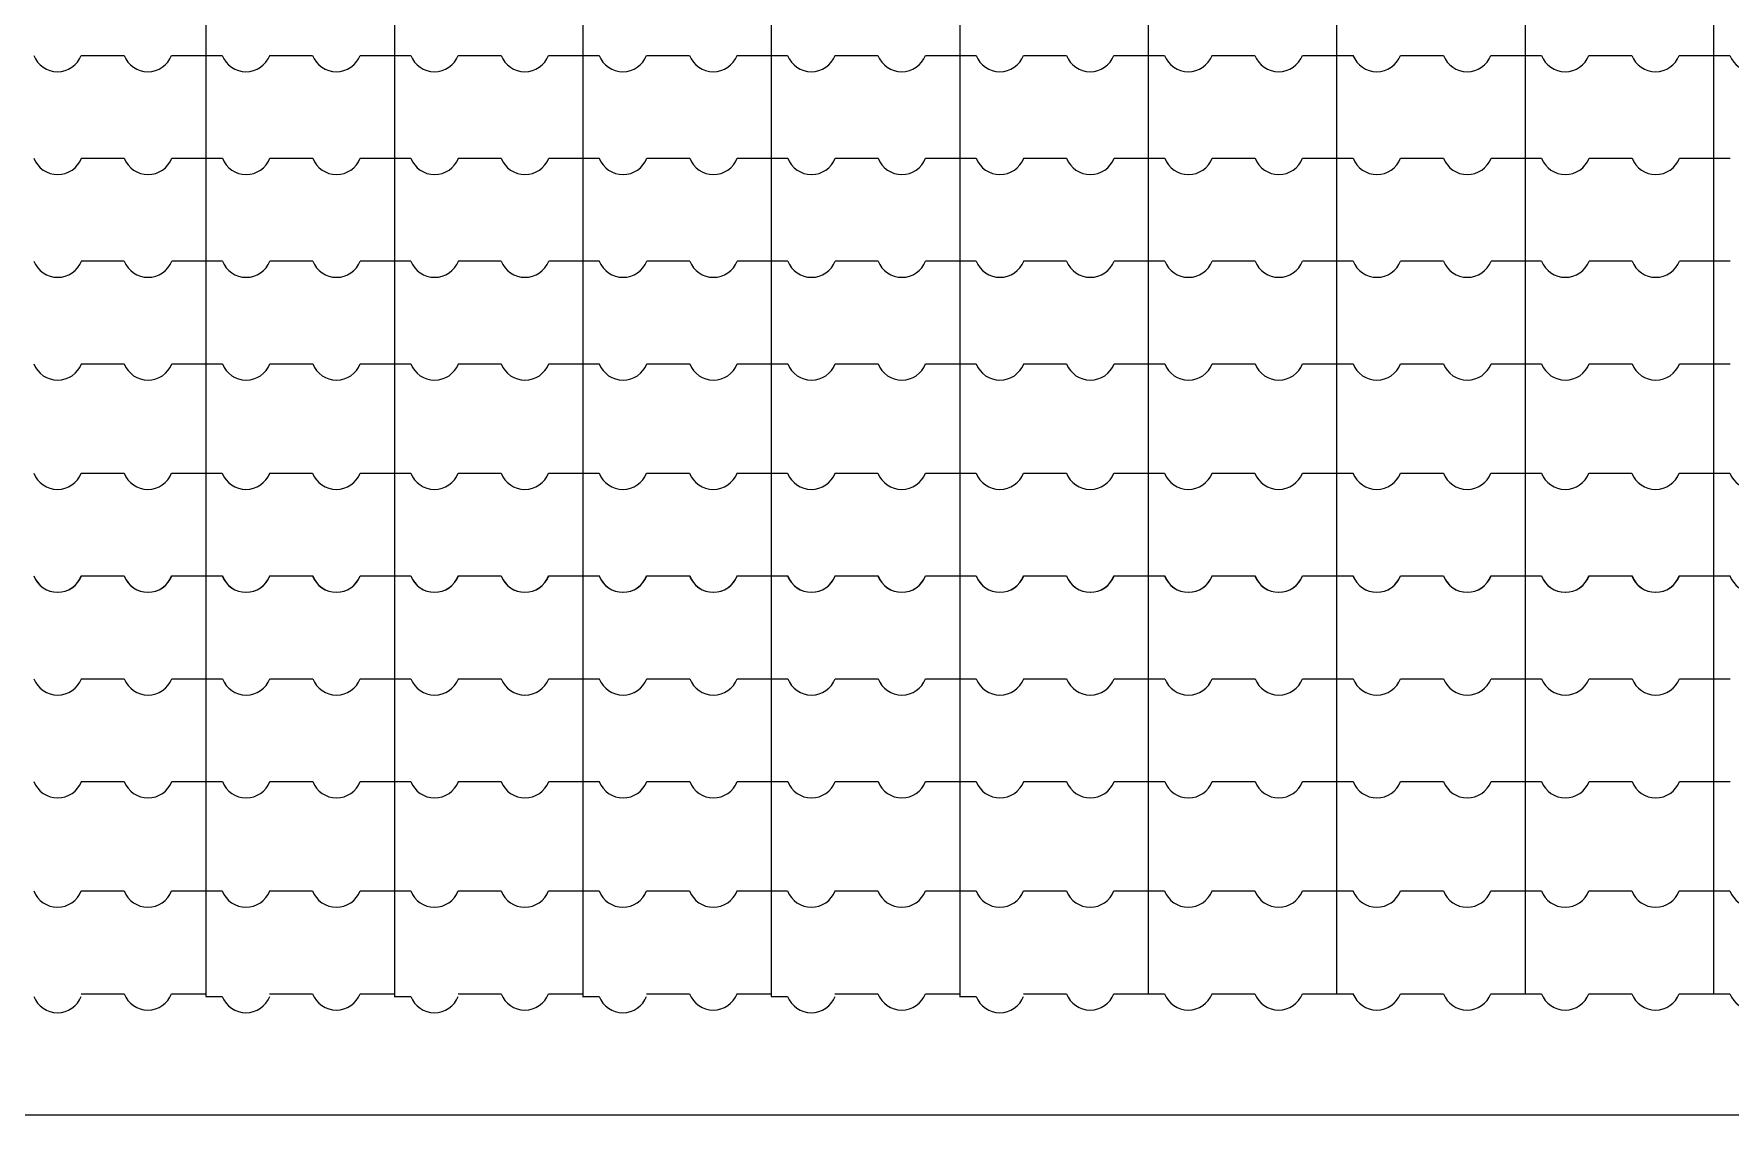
# Model space of a CAD drawing. Extents: x -29 to 75, y 16 to 65.
# Drawn here: x 33.625 to 35.605, y 19.156 to 20.418 of the extents above; entities that cross this region are included whole.
import ezdxf

# ---------------------------------------------------------------- set-up
doc = ezdxf.new("R2010")
doc.units = 0
doc.header["$MEASUREMENT"] = 0
doc.layers.add('CORTE', color=244, linetype='CONTINUOUS')
doc.layers.add('VISTAL', color=30, linetype='CONTINUOUS')

msp = doc.modelspace()

# ---------------------------------------------------------------- linework, layer by layer
at = {"layer": 'CORTE', "color": 1, "linetype": 'Continuous'}
for p, q in [((33.826, 20.5208), (33.826, 19.7855)), ((34.046, 20.5208), (34.046, 19.7855)), ((34.266, 20.5208), (34.266, 19.7855)), ((34.486, 20.5208), (34.486, 19.7855)), ((34.706, 20.5208), (34.706, 19.7855)), ((34.926, 20.5208), (34.926, 19.7855)), ((35.146, 20.5208), (35.146, 19.7855)), ((35.366, 20.5208), (35.366, 19.7855)), ((35.586, 20.5208), (35.586, 19.7855)), ((35.366, 20.395), (35.366, 19.7855)), ((33.6804, 20.3932), (33.7306, 20.3932)), ((33.786, 20.3932), (33.8258, 20.3932)), ((33.8258, 20.3932), (33.8451, 20.3932)), ((33.9004, 20.3932), (33.9506, 20.3932)), ((34.006, 20.3932), (34.0458, 20.3932)), ((34.0458, 20.3932), (34.0651, 20.3932)), ((34.1204, 20.3932), (34.1706, 20.3932)), ((34.226, 20.3932), (34.2658, 20.3932)), ((34.2658, 20.3932), (34.2851, 20.3932)), ((34.3404, 20.3932), (34.3906, 20.3932)), ((34.446, 20.3932), (34.4858, 20.3932)), ((34.4858, 20.3932), (34.5051, 20.3932)), ((34.5604, 20.3932), (34.6106, 20.3932)), ((34.666, 20.3932), (34.7058, 20.3932)), ((34.7058, 20.3932), (34.7251, 20.3932)), ((34.7804, 20.3932), (34.8306, 20.3932)), ((34.886, 20.3932), (34.9258, 20.3932)), ((34.9258, 20.3932), (34.9451, 20.3932)), ((35.0004, 20.3932), (35.0506, 20.3932)), ((35.106, 20.3932), (35.1458, 20.3932)), ((35.1458, 20.3932), (35.1651, 20.3932)), ((35.2204, 20.3932), (35.2706, 20.3932)), ((35.326, 20.3932), (35.3658, 20.3932)), ((35.326, 20.3932), (35.3658, 20.3932)), ((35.326, 20.3932), (35.3658, 20.3932)), ((35.3658, 20.3932), (35.3851, 20.3932)), ((35.4404, 20.3932), (35.4906, 20.3932)), ((35.546, 20.3932), (35.5858, 20.3932)), ((35.5858, 20.3932), (35.6051, 20.3932)), ((33.6806, 20.2732), (33.7308, 20.2732)), ((33.6806, 20.2732), (33.7308, 20.2732)), ((33.7862, 20.2732), (33.826, 20.2732)), ((33.7862, 20.2732), (33.826, 20.2732)), ((33.826, 20.2732), (33.8453, 20.2732)), ((33.826, 20.2732), (33.8453, 20.2732)), ((33.9006, 20.2732), (33.9508, 20.2732)), ((33.9006, 20.2732), (33.9508, 20.2732)), ((34.0062, 20.2732), (34.046, 20.2732)), ((34.0062, 20.2732), (34.046, 20.2732)), ((34.046, 20.2732), (34.0653, 20.2732)), ((34.046, 20.2732), (34.0653, 20.2732)), ((34.1206, 20.2732), (34.1708, 20.2732)), ((34.1206, 20.2732), (34.1708, 20.2732)), ((34.2262, 20.2732), (34.266, 20.2732)), ((34.2262, 20.2732), (34.266, 20.2732)), ((34.266, 20.2732), (34.2853, 20.2732)), ((34.266, 20.2732), (34.2853, 20.2732)), ((34.3406, 20.2732), (34.3908, 20.2732)), ((34.3406, 20.2732), (34.3908, 20.2732)), ((34.4462, 20.2732), (34.486, 20.2732)), ((34.4462, 20.2732), (34.486, 20.2732)), ((34.486, 20.2732), (34.5053, 20.2732)), ((34.486, 20.2732), (34.5053, 20.2732)), ((34.5606, 20.2732), (34.6108, 20.2732)), ((34.5606, 20.2732), (34.6108, 20.2732)), ((34.6662, 20.2732), (34.706, 20.2732)), ((34.6662, 20.2732), (34.706, 20.2732)), ((34.706, 20.2732), (34.7253, 20.2732)), ((34.706, 20.2732), (34.7253, 20.2732)), ((34.7806, 20.2732), (34.8308, 20.2732)), ((34.7806, 20.2732), (34.8308, 20.2732)), ((34.8862, 20.2732), (34.926, 20.2732)), ((34.8862, 20.2732), (34.926, 20.2732)), ((34.926, 20.2732), (34.9453, 20.2732)), ((34.926, 20.2732), (34.9453, 20.2732)), ((35.0006, 20.2732), (35.0508, 20.2732)), ((35.0006, 20.2732), (35.0508, 20.2732)), ((35.1062, 20.2732), (35.146, 20.2732)), ((35.1062, 20.2732), (35.146, 20.2732)), ((35.146, 20.2732), (35.1653, 20.2732)), ((35.146, 20.2732), (35.1653, 20.2732)), ((35.2206, 20.2732), (35.2708, 20.2732)), ((35.2206, 20.2732), (35.2708, 20.2732)), ((35.3262, 20.2732), (35.366, 20.2732)), ((35.3262, 20.2732), (35.366, 20.2732)), ((35.3262, 20.2732), (35.366, 20.2732)), ((35.3262, 20.2732), (35.366, 20.2732)), ((35.3262, 20.2732), (35.366, 20.2732)), ((35.3262, 20.2732), (35.366, 20.2732)), ((35.366, 20.2732), (35.3853, 20.2732)), ((35.366, 20.2732), (35.3853, 20.2732)), ((35.366, 20.2732), (35.3853, 20.2732)), ((35.366, 20.2732), (35.3853, 20.2732)), ((35.366, 20.2732), (35.3853, 20.2732)), ((35.366, 20.2732), (35.3853, 20.2732)), ((35.4406, 20.2732), (35.4908, 20.2732)), ((35.4406, 20.2732), (35.4908, 20.2732)), ((35.5462, 20.2732), (35.586, 20.2732)), ((35.5462, 20.2732), (35.586, 20.2732)), ((35.586, 20.2732), (35.6053, 20.2732)), ((35.586, 20.2732), (35.6053, 20.2732)), ((33.6806, 20.1532), (33.7308, 20.1532)), ((33.7862, 20.1532), (33.826, 20.1532)), ((33.826, 20.1532), (33.8453, 20.1532)), ((33.9006, 20.1532), (33.9508, 20.1532)), ((34.0062, 20.1532), (34.046, 20.1532)), ((34.046, 20.1532), (34.0653, 20.1532)), ((34.1206, 20.1532), (34.1708, 20.1532)), ((34.2262, 20.1532), (34.266, 20.1532)), ((34.266, 20.1532), (34.2853, 20.1532)), ((34.3406, 20.1532), (34.3908, 20.1532)), ((34.4462, 20.1532), (34.486, 20.1532)), ((34.486, 20.1532), (34.5053, 20.1532)), ((34.5606, 20.1532), (34.6108, 20.1532)), ((34.6662, 20.1532), (34.706, 20.1532)), ((34.706, 20.1532), (34.7253, 20.1532)), ((34.7806, 20.1532), (34.8308, 20.1532)), ((34.8862, 20.1532), (34.926, 20.1532)), ((34.926, 20.1532), (34.9453, 20.1532)), ((35.0006, 20.1532), (35.0508, 20.1532)), ((35.1062, 20.1532), (35.146, 20.1532)), ((35.146, 20.1532), (35.1653, 20.1532)), ((35.2206, 20.1532), (35.2708, 20.1532)), ((35.3262, 20.1532), (35.366, 20.1532)), ((35.3262, 20.1532), (35.366, 20.1532)), ((35.3262, 20.1532), (35.366, 20.1532)), ((35.366, 20.1532), (35.3853, 20.1532)), ((35.366, 20.1532), (35.3853, 20.1532)), ((35.366, 20.1532), (35.3853, 20.1532)), ((35.4406, 20.1532), (35.4908, 20.1532)), ((35.5462, 20.1532), (35.586, 20.1532)), ((35.586, 20.1532), (35.6053, 20.1532)), ((33.6806, 20.0332), (33.7308, 20.0332)), ((33.7862, 20.0332), (33.826, 20.0332)), ((33.826, 20.0332), (33.8453, 20.0332)), ((33.9006, 20.0332), (33.9508, 20.0332)), ((34.0062, 20.0332), (34.046, 20.0332)), ((34.046, 20.0332), (34.0653, 20.0332)), ((34.1206, 20.0332), (34.1708, 20.0332)), ((34.2262, 20.0332), (34.266, 20.0332)), ((34.266, 20.0332), (34.2853, 20.0332)), ((34.3406, 20.0332), (34.3908, 20.0332)), ((34.4462, 20.0332), (34.486, 20.0332)), ((34.486, 20.0332), (34.5053, 20.0332)), ((34.5606, 20.0332), (34.6108, 20.0332)), ((34.6662, 20.0332), (34.706, 20.0332)), ((34.706, 20.0332), (34.7253, 20.0332)), ((34.7806, 20.0332), (34.8308, 20.0332)), ((34.8862, 20.0332), (34.926, 20.0332)), ((34.926, 20.0332), (34.9453, 20.0332)), ((35.0006, 20.0332), (35.0508, 20.0332)), ((35.1062, 20.0332), (35.146, 20.0332)), ((35.146, 20.0332), (35.1653, 20.0332)), ((35.2206, 20.0332), (35.2708, 20.0332)), ((35.3262, 20.0332), (35.366, 20.0332)), ((35.3262, 20.0332), (35.366, 20.0332)), ((35.3262, 20.0332), (35.366, 20.0332)), ((35.366, 20.0332), (35.3853, 20.0332)), ((35.366, 20.0332), (35.3853, 20.0332)), ((35.366, 20.0332), (35.3853, 20.0332)), ((35.4406, 20.0332), (35.4908, 20.0332)), ((35.5462, 20.0332), (35.586, 20.0332)), ((35.586, 20.0332), (35.6053, 20.0332)), ((33.6804, 19.9055), (33.7306, 19.9055)), ((33.786, 19.9055), (33.8258, 19.9055)), ((33.8258, 19.9055), (33.8451, 19.9055)), ((33.9004, 19.9055), (33.9506, 19.9055)), ((34.006, 19.9055), (34.0458, 19.9055)), ((34.0458, 19.9055), (34.0651, 19.9055)), ((34.1204, 19.9055), (34.1706, 19.9055)), ((34.226, 19.9055), (34.2658, 19.9055)), ((34.2658, 19.9055), (34.2851, 19.9055)), ((34.3404, 19.9055), (34.3906, 19.9055)), ((34.446, 19.9055), (34.4858, 19.9055)), ((34.4858, 19.9055), (34.5051, 19.9055)), ((34.5604, 19.9055), (34.6106, 19.9055)), ((34.666, 19.9055), (34.7058, 19.9055)), ((34.7058, 19.9055), (34.7251, 19.9055)), ((34.7804, 19.9055), (34.8306, 19.9055)), ((34.886, 19.9055), (34.9258, 19.9055)), ((34.9258, 19.9055), (34.9451, 19.9055)), ((35.0004, 19.9055), (35.0506, 19.9055)), ((35.106, 19.9055), (35.1458, 19.9055)), ((35.1458, 19.9055), (35.1651, 19.9055)), ((35.2204, 19.9055), (35.2706, 19.9055)), ((35.326, 19.9055), (35.3658, 19.9055)), ((35.326, 19.9055), (35.3658, 19.9055)), ((35.326, 19.9055), (35.3658, 19.9055)), ((35.3658, 19.9055), (35.3851, 19.9055)), ((35.3658, 19.9055), (35.3851, 19.9055)), ((35.3658, 19.9055), (35.3851, 19.9055)), ((35.4404, 19.9055), (35.4906, 19.9055)), ((35.546, 19.9055), (35.5858, 19.9055)), ((35.5858, 19.9055), (35.6051, 19.9055)), ((33.6804, 19.7855), (33.7306, 19.7855)), ((33.6806, 19.7855), (33.7308, 19.7855)), ((33.786, 19.7855), (33.8258, 19.7855)), ((33.7862, 19.7855), (33.826, 19.7855)), ((33.8258, 19.7855), (33.8451, 19.7855)), ((33.826, 19.7855), (33.826, 19.2979)), ((33.826, 19.7855), (33.8453, 19.7855)), ((33.9004, 19.7855), (33.9506, 19.7855)), ((33.9006, 19.7855), (33.9508, 19.7855)), ((34.006, 19.7855), (34.0458, 19.7855)), ((34.0062, 19.7855), (34.046, 19.7855)), ((34.0458, 19.7855), (34.0651, 19.7855)), ((34.046, 19.7855), (34.046, 19.2979)), ((34.046, 19.7855), (34.0653, 19.7855)), ((34.1204, 19.7855), (34.1706, 19.7855)), ((34.1206, 19.7855), (34.1708, 19.7855)), ((34.226, 19.7855), (34.2658, 19.7855)), ((34.2262, 19.7855), (34.266, 19.7855)), ((34.2658, 19.7855), (34.2851, 19.7855)), ((34.266, 19.7855), (34.266, 19.2979)), ((34.266, 19.7855), (34.2853, 19.7855)), ((34.3404, 19.7855), (34.3906, 19.7855)), ((34.3406, 19.7855), (34.3908, 19.7855)), ((34.446, 19.7855), (34.4858, 19.7855)), ((34.4462, 19.7855), (34.486, 19.7855)), ((34.4858, 19.7855), (34.5051, 19.7855)), ((34.486, 19.7855), (34.486, 19.2979)), ((34.486, 19.7855), (34.5053, 19.7855)), ((34.5604, 19.7855), (34.6106, 19.7855)), ((34.5606, 19.7855), (34.6108, 19.7855)), ((34.666, 19.7855), (34.7058, 19.7855)), ((34.6662, 19.7855), (34.706, 19.7855)), ((34.7058, 19.7855), (34.7251, 19.7855)), ((34.706, 19.7855), (34.706, 19.2979)), ((34.706, 19.7855), (34.7253, 19.7855)), ((34.7804, 19.7855), (34.8306, 19.7855)), ((34.7806, 19.7855), (34.8308, 19.7855)), ((34.886, 19.7855), (34.9258, 19.7855)), ((34.8862, 19.7855), (34.926, 19.7855)), ((34.9258, 19.7855), (34.9451, 19.7855)), ((34.926, 19.7855), (34.926, 19.2979)), ((34.926, 19.7855), (34.9453, 19.7855)), ((35.0004, 19.7855), (35.0506, 19.7855)), ((35.0006, 19.7855), (35.0508, 19.7855)), ((35.106, 19.7855), (35.1458, 19.7855)), ((35.1062, 19.7855), (35.146, 19.7855)), ((35.1458, 19.7855), (35.1651, 19.7855)), ((35.146, 19.7855), (35.146, 19.2979)), ((35.146, 19.7855), (35.1653, 19.7855)), ((35.2204, 19.7855), (35.2706, 19.7855)), ((35.2206, 19.7855), (35.2708, 19.7855)), ((35.326, 19.7855), (35.3658, 19.7855)), ((35.326, 19.7855), (35.3658, 19.7855)), ((35.326, 19.7855), (35.3658, 19.7855)), ((35.3262, 19.7855), (35.366, 19.7855)), ((35.3262, 19.7855), (35.366, 19.7855)), ((35.3262, 19.7855), (35.366, 19.7855)), ((35.3658, 19.7855), (35.3851, 19.7855)), ((35.3658, 19.7855), (35.3851, 19.7855)), ((35.3658, 19.7855), (35.3851, 19.7855)), ((35.366, 19.7855), (35.366, 19.2979)), ((35.366, 19.7855), (35.366, 19.2979)), ((35.366, 19.7855), (35.366, 19.2979)), ((35.366, 19.7855), (35.3853, 19.7855)), ((35.366, 19.7855), (35.3853, 19.7855)), ((35.366, 19.7855), (35.3853, 19.7855)), ((35.4404, 19.7855), (35.4906, 19.7855)), ((35.4406, 19.7855), (35.4908, 19.7855)), ((35.546, 19.7855), (35.5858, 19.7855)), ((35.5462, 19.7855), (35.586, 19.7855)), ((35.5858, 19.7855), (35.6051, 19.7855)), ((35.586, 19.7855), (35.586, 19.2979)), ((35.586, 19.7855), (35.6053, 19.7855)), ((33.826, 19.6977), (33.826, 19.2948)), ((34.046, 19.6977), (34.046, 19.2948)), ((34.266, 19.6977), (34.266, 19.2948)), ((34.486, 19.6977), (34.486, 19.2948)), ((34.706, 19.6977), (34.706, 19.2948)), ((34.926, 19.6977), (34.926, 19.2979)), ((35.146, 19.6977), (35.146, 19.2979)), ((33.6806, 19.6655), (33.7308, 19.6655)), ((33.7862, 19.6655), (33.826, 19.6655)), ((33.826, 19.6655), (33.8453, 19.6655)), ((33.9006, 19.6655), (33.9508, 19.6655)), ((34.0062, 19.6655), (34.046, 19.6655)), ((34.046, 19.6655), (34.0653, 19.6655)), ((34.1206, 19.6655), (34.1708, 19.6655)), ((34.2262, 19.6655), (34.266, 19.6655)), ((34.266, 19.6655), (34.2853, 19.6655)), ((34.3406, 19.6655), (34.3908, 19.6655)), ((34.4462, 19.6655), (34.486, 19.6655)), ((34.486, 19.6655), (34.5053, 19.6655)), ((34.5606, 19.6655), (34.6108, 19.6655)), ((34.6662, 19.6655), (34.706, 19.6655)), ((34.706, 19.6655), (34.7253, 19.6655)), ((34.7806, 19.6655), (34.8308, 19.6655)), ((34.8862, 19.6655), (34.926, 19.6655)), ((34.926, 19.6655), (34.9453, 19.6655)), ((35.0006, 19.6655), (35.0508, 19.6655)), ((35.1062, 19.6655), (35.146, 19.6655)), ((35.146, 19.6655), (35.1653, 19.6655)), ((35.2206, 19.6655), (35.2708, 19.6655)), ((35.3262, 19.6655), (35.366, 19.6655)), ((35.3262, 19.6655), (35.366, 19.6655)), ((35.3262, 19.6655), (35.366, 19.6655)), ((35.366, 19.6655), (35.3853, 19.6655)), ((35.366, 19.6655), (35.3853, 19.6655)), ((35.366, 19.6655), (35.3853, 19.6655)), ((35.4406, 19.6655), (35.4908, 19.6655)), ((35.5462, 19.6655), (35.586, 19.6655)), ((35.586, 19.6655), (35.6053, 19.6655)), ((33.6806, 19.5455), (33.7308, 19.5455)), ((33.7862, 19.5455), (33.826, 19.5455)), ((33.826, 19.5455), (33.8453, 19.5455)), ((33.9006, 19.5455), (33.9508, 19.5455)), ((34.0062, 19.5455), (34.046, 19.5455)), ((34.046, 19.5455), (34.0653, 19.5455)), ((34.1206, 19.5455), (34.1708, 19.5455)), ((34.2262, 19.5455), (34.266, 19.5455)), ((34.266, 19.5455), (34.2853, 19.5455)), ((34.3406, 19.5455), (34.3908, 19.5455)), ((34.4462, 19.5455), (34.486, 19.5455)), ((34.486, 19.5455), (34.5053, 19.5455)), ((34.5606, 19.5455), (34.6108, 19.5455)), ((34.6662, 19.5455), (34.706, 19.5455)), ((34.706, 19.5455), (34.7253, 19.5455)), ((34.7806, 19.5455), (34.8308, 19.5455)), ((34.8862, 19.5455), (34.926, 19.5455)), ((34.926, 19.5455), (34.9453, 19.5455)), ((35.0006, 19.5455), (35.0508, 19.5455)), ((35.1062, 19.5455), (35.146, 19.5455)), ((35.146, 19.5455), (35.1653, 19.5455)), ((35.2206, 19.5455), (35.2708, 19.5455)), ((35.3262, 19.5455), (35.366, 19.5455)), ((35.3262, 19.5455), (35.366, 19.5455)), ((35.3262, 19.5455), (35.366, 19.5455)), ((35.366, 19.5455), (35.3853, 19.5455)), ((35.366, 19.5455), (35.3853, 19.5455)), ((35.366, 19.5455), (35.3853, 19.5455)), ((35.4406, 19.5455), (35.4908, 19.5455)), ((35.5462, 19.5455), (35.586, 19.5455)), ((35.586, 19.5455), (35.6053, 19.5455)), ((33.6804, 19.4179), (33.7306, 19.4179)), ((33.786, 19.4179), (33.8258, 19.4179)), ((33.8258, 19.4179), (33.8451, 19.4179)), ((33.9004, 19.4179), (33.9506, 19.4179)), ((34.006, 19.4179), (34.0458, 19.4179)), ((34.0458, 19.4179), (34.0651, 19.4179)), ((34.1204, 19.4179), (34.1706, 19.4179)), ((34.226, 19.4179), (34.2658, 19.4179)), ((34.2658, 19.4179), (34.2851, 19.4179)), ((34.3404, 19.4179), (34.3906, 19.4179)), ((34.446, 19.4179), (34.4858, 19.4179)), ((34.4858, 19.4179), (34.5051, 19.4179)), ((34.5604, 19.4179), (34.6106, 19.4179)), ((34.666, 19.4179), (34.7058, 19.4179)), ((34.7058, 19.4179), (34.7251, 19.4179)), ((34.7804, 19.4179), (34.8306, 19.4179)), ((34.886, 19.4179), (34.9258, 19.4179)), ((34.9258, 19.4179), (34.9451, 19.4179)), ((35.0004, 19.4179), (35.0506, 19.4179)), ((35.106, 19.4179), (35.1458, 19.4179)), ((35.1458, 19.4179), (35.1651, 19.4179)), ((35.2204, 19.4179), (35.2706, 19.4179)), ((35.326, 19.4179), (35.3658, 19.4179)), ((35.326, 19.4179), (35.3658, 19.4179)), ((35.326, 19.4179), (35.3658, 19.4179)), ((35.3658, 19.4179), (35.3851, 19.4179)), ((35.3658, 19.4179), (35.3851, 19.4179)), ((35.3658, 19.4179), (35.3851, 19.4179)), ((35.4404, 19.4179), (35.4906, 19.4179)), ((35.546, 19.4179), (35.5858, 19.4179)), ((35.5858, 19.4179), (35.6051, 19.4179)), ((33.6804, 19.2979), (33.7306, 19.2979)), ((33.786, 19.2979), (33.8258, 19.2979)), ((33.8258, 19.2948), (33.8451, 19.2948)), ((33.9004, 19.2979), (33.9506, 19.2979)), ((34.006, 19.2979), (34.0458, 19.2979)), ((34.0458, 19.2948), (34.0651, 19.2948)), ((34.1204, 19.2979), (34.1706, 19.2979)), ((34.226, 19.2979), (34.2658, 19.2979)), ((34.2658, 19.2948), (34.2851, 19.2948)), ((34.3404, 19.2979), (34.3906, 19.2979)), ((34.446, 19.2979), (34.4858, 19.2979)), ((34.4858, 19.2948), (34.5051, 19.2948)), ((34.5604, 19.2979), (34.6106, 19.2979)), ((34.666, 19.2979), (34.7058, 19.2979)), ((34.7058, 19.2948), (34.7251, 19.2948)), ((34.7804, 19.2979), (34.8306, 19.2979)), ((34.886, 19.2979), (34.9258, 19.2979)), ((34.9258, 19.2979), (34.9451, 19.2979)), ((35.0004, 19.2979), (35.0506, 19.2979)), ((35.106, 19.2979), (35.1458, 19.2979)), ((35.1458, 19.2979), (35.1651, 19.2979)), ((35.2204, 19.2979), (35.2706, 19.2979)), ((35.326, 19.2979), (35.3658, 19.2979)), ((35.3658, 19.2979), (35.3851, 19.2979)), ((35.4404, 19.2979), (35.4906, 19.2979)), ((35.546, 19.2979), (35.5858, 19.2979)), ((35.5856, 19.2979), (35.6049, 19.2979))]:
    msp.add_line(p, q, dxfattribs=at)
for centre in [(33.6528, 20.4038), (33.7583, 20.4038), (33.8728, 20.4038), (33.9783, 20.4038), (34.0928, 20.4038), (34.1983, 20.4038), (34.3128, 20.4038), (34.4183, 20.4038), (34.5328, 20.4038), (34.6383, 20.4038), (34.7528, 20.4038), (34.8583, 20.4038), (34.9728, 20.4038), (35.0783, 20.4038), (35.1928, 20.4038), (35.2983, 20.4038), (35.4128, 20.4038), (35.5183, 20.4038), (35.6328, 20.4038), (33.653, 20.2838), (33.653, 20.2838), (33.7585, 20.2838), (33.7585, 20.2838), (33.873, 20.2838), (33.873, 20.2838), (33.9785, 20.2838), (33.9785, 20.2838), (34.093, 20.2838), (34.093, 20.2838), (34.1985, 20.2838), (34.1985, 20.2838), (34.313, 20.2838), (34.313, 20.2838), (34.4185, 20.2838), (34.4185, 20.2838), (34.533, 20.2838), (34.533, 20.2838), (34.6385, 20.2838), (34.6385, 20.2838), (34.753, 20.2838), (34.753, 20.2838), (34.8585, 20.2838), (34.8585, 20.2838), (34.973, 20.2838), (34.973, 20.2838), (35.0785, 20.2838), (35.0785, 20.2838), (35.193, 20.2838), (35.193, 20.2838), (35.2985, 20.2838), (35.2985, 20.2838), (35.413, 20.2838), (35.413, 20.2838), (35.5185, 20.2838), (35.5185, 20.2838), (33.653, 20.1638), (33.7585, 20.1638), (33.873, 20.1638), (33.9785, 20.1638), (34.093, 20.1638), (34.1985, 20.1638), (34.313, 20.1638), (34.4185, 20.1638), (34.533, 20.1638), (34.6385, 20.1638), (34.753, 20.1638), (34.8585, 20.1638), (34.973, 20.1638), (35.0785, 20.1638), (35.193, 20.1638), (35.2985, 20.1638), (35.413, 20.1638), (35.5185, 20.1638), (33.653, 20.0438), (33.7585, 20.0438), (33.873, 20.0438), (33.9785, 20.0438), (34.093, 20.0438), (34.1985, 20.0438), (34.313, 20.0438), (34.4185, 20.0438), (34.533, 20.0438), (34.6385, 20.0438), (34.753, 20.0438), (34.8585, 20.0438), (34.973, 20.0438), (35.0785, 20.0438), (35.193, 20.0438), (35.2985, 20.0438), (35.413, 20.0438), (35.5185, 20.0438), (33.6528, 19.9162), (33.7583, 19.9162), (33.8728, 19.9162), (33.9783, 19.9162), (34.0928, 19.9162), (34.1983, 19.9162), (34.3128, 19.9162), (34.4183, 19.9162), (34.5328, 19.9162), (34.6383, 19.9162), (34.7528, 19.9162), (34.8583, 19.9162), (34.9728, 19.9162), (35.0783, 19.9162), (35.1928, 19.9162), (35.2983, 19.9162), (35.4128, 19.9162), (35.5183, 19.9162), (35.6328, 19.9162), (33.6528, 19.7962), (33.653, 19.7962), (33.7583, 19.7962), (33.7585, 19.7962), (33.8728, 19.7962), (33.873, 19.7962), (33.9783, 19.7962), (33.9785, 19.7962), (34.0928, 19.7962), (34.093, 19.7962), (34.1983, 19.7962), (34.1985, 19.7962), (34.3128, 19.7962), (34.313, 19.7962), (34.4183, 19.7962), (34.4185, 19.7962), (34.5328, 19.7962), (34.533, 19.7962), (34.6383, 19.7962), (34.6385, 19.7962), (34.7528, 19.7962), (34.753, 19.7962), (34.8583, 19.7962), (34.8585, 19.7962), (34.9728, 19.7962), (34.973, 19.7962), (35.0783, 19.7962), (35.0785, 19.7962), (35.1928, 19.7962), (35.193, 19.7962), (35.2983, 19.7962), (35.2985, 19.7962), (35.4128, 19.7962), (35.413, 19.7962), (35.5183, 19.7962), (35.5185, 19.7962), (35.6328, 19.7962), (33.653, 19.6762), (33.7585, 19.6762), (33.873, 19.6762), (33.9785, 19.6762), (34.093, 19.6762), (34.1985, 19.6762), (34.313, 19.6762), (34.4185, 19.6762), (34.533, 19.6762), (34.6385, 19.6762), (34.753, 19.6762), (34.8585, 19.6762), (34.973, 19.6762), (35.0785, 19.6762), (35.193, 19.6762), (35.2985, 19.6762), (35.413, 19.6762), (35.5185, 19.6762), (33.653, 19.5562), (33.7585, 19.5562), (33.873, 19.5562), (33.9785, 19.5562), (34.093, 19.5562), (34.1985, 19.5562), (34.313, 19.5562), (34.4185, 19.5562), (34.533, 19.5562), (34.6385, 19.5562), (34.753, 19.5562), (34.8585, 19.5562), (34.973, 19.5562), (35.0785, 19.5562), (35.193, 19.5562), (35.2985, 19.5562), (35.413, 19.5562), (35.5185, 19.5562), (33.6528, 19.4286), (33.7583, 19.4286), (33.8728, 19.4286), (33.9783, 19.4286), (34.0928, 19.4286), (34.1983, 19.4286), (34.3128, 19.4286), (34.4183, 19.4286), (34.5328, 19.4286), (34.6383, 19.4286), (34.7528, 19.4286), (34.8583, 19.4286), (34.9728, 19.4286), (35.0783, 19.4286), (35.1928, 19.4286), (35.2983, 19.4286), (35.4128, 19.4286), (35.5183, 19.4286), (35.6328, 19.4286), (33.6528, 19.3055), (33.7583, 19.3086), (33.8728, 19.3055), (33.9783, 19.3086), (34.0928, 19.3055), (34.1983, 19.3086), (34.3128, 19.3055), (34.4183, 19.3086), (34.5328, 19.3055), (34.6383, 19.3086), (34.7528, 19.3055), (34.8583, 19.3086), (34.9728, 19.3086), (35.0783, 19.3086), (35.1928, 19.3086), (35.2983, 19.3086), (35.4128, 19.3086), (35.5183, 19.3086), (35.6328, 19.3086)]:
    msp.add_arc(centre, 0.0297, 201.0517, 338.9483, dxfattribs=at)
at = {"layer": 'VISTAL', "color": 1, "linetype": 'Continuous'}
msp.add_line((41.0887, 19.1563), (32.9852, 19.1563), dxfattribs=at)

doc.saveas('drawing.dxf')
